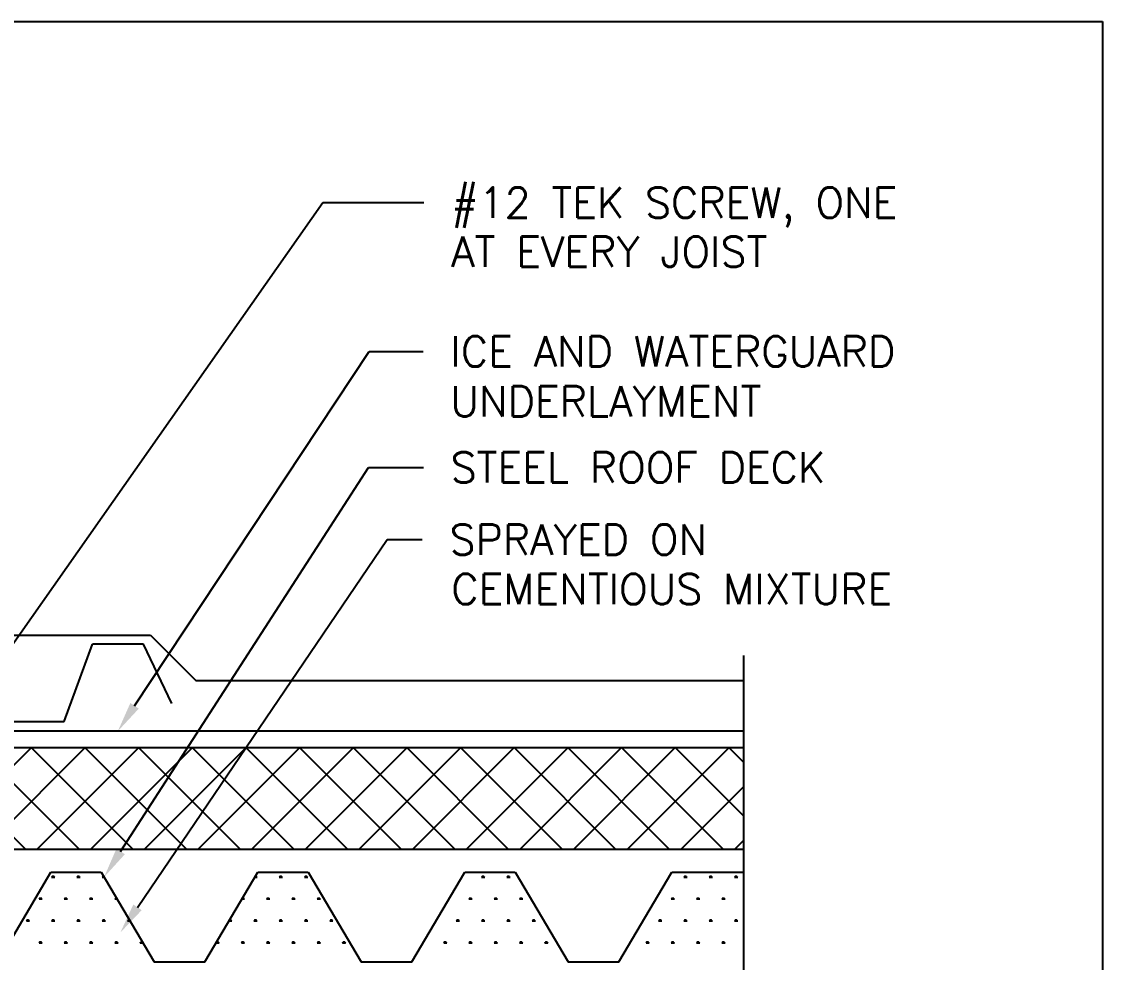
# Model space of a CAD drawing. Extents: x 0 to 23.8, y 0 to 31.4.
# Drawn here: x 13.14 to 23.82, y 22.11 to 31.41 of the extents above; entities that cross this region are included whole.
import ezdxf

# ---------------------------------------------------------------- set-up
doc = ezdxf.new("R2010")
doc.units = 0
doc.header["$LTSCALE"] = 0.39999
doc.header["$MEASUREMENT"] = 0
doc.layers.get('0').update_dxf_attribs({"linetype": 'CONTINUOUS'})
for name, color, linetype in [('CMP-FLSH', 7, 'CONTINUOUS'), ('DIM-TXT', 7, 'CONTINUOUS'), ('STRCTR', 7, 'CONTINUOUS')]:
    doc.layers.add(name, color=color, linetype=linetype)
doc.styles.add('ROMANS', font='romans', dxfattribs={"height": 0.3})

# ---------------------------------------------------------------- blocks, each defined once
blk = doc.blocks.new('*X1')
at = {"color": 0, "linetype": 'CONTINUOUS'}
for p, q in [((11.516, 23.383), (11.516, 23.398)), ((11.766, 23.383), (11.766, 23.398)), ((13.766, 23.383), (13.766, 23.398)), ((14.016, 23.383), (14.016, 23.398)), ((15.766, 23.383), (15.766, 23.398)), ((16.016, 23.383), (16.016, 23.398)), ((17.766, 23.383), (17.766, 23.398)), ((18.016, 23.383), (18.016, 23.398)), ((18.266, 23.383), (18.266, 23.398)), ((11.5, 23.383), (11.531, 23.383)), ((11.508, 23.383), (11.503, 23.391)), ((11.512, 23.383), (11.512, 23.395)), ((11.52, 23.383), (11.52, 23.395)), ((11.523, 23.383), (11.528, 23.391)), ((11.75, 23.383), (11.781, 23.383)), ((11.758, 23.383), (11.753, 23.391)), ((11.762, 23.383), (11.762, 23.395)), ((11.77, 23.383), (11.77, 23.395)), ((11.773, 23.383), (11.778, 23.391)), ((12, 23.383), (12.019, 23.383)), ((12.008, 23.383), (12.003, 23.391)), ((12.012, 23.383), (12.012, 23.395)), ((12.016, 23.383), (12.016, 23.389)), ((13.509, 23.383), (13.531, 23.383)), ((13.512, 23.383), (13.512, 23.388)), ((13.516, 23.383), (13.516, 23.394)), ((13.52, 23.383), (13.52, 23.395)), ((13.523, 23.383), (13.528, 23.391)), ((13.75, 23.383), (13.781, 23.383)), ((13.758, 23.383), (13.753, 23.391)), ((13.762, 23.383), (13.762, 23.395)), ((13.77, 23.383), (13.77, 23.395)), ((13.773, 23.383), (13.778, 23.391)), ((14, 23.383), (14.031, 23.383)), ((14.008, 23.383), (14.003, 23.391)), ((14.012, 23.383), (14.012, 23.395)), ((14.02, 23.383), (14.02, 23.395)), ((14.023, 23.383), (14.028, 23.391)), ((15.75, 23.383), (15.781, 23.383)), ((15.758, 23.383), (15.753, 23.391)), ((15.762, 23.383), (15.762, 23.395)), ((15.77, 23.383), (15.77, 23.395)), ((15.773, 23.383), (15.778, 23.391)), ((16, 23.383), (16.031, 23.383)), ((16.008, 23.383), (16.003, 23.391)), ((16.012, 23.383), (16.012, 23.395)), ((16.02, 23.383), (16.02, 23.395)), ((16.023, 23.383), (16.028, 23.391)), ((17.75, 23.383), (17.781, 23.383)), ((17.758, 23.383), (17.753, 23.391)), ((17.762, 23.383), (17.762, 23.395)), ((17.77, 23.383), (17.77, 23.395)), ((17.773, 23.383), (17.778, 23.391)), ((18, 23.383), (18.031, 23.383)), ((18.008, 23.383), (18.003, 23.391)), ((18.012, 23.383), (18.012, 23.395)), ((18.02, 23.383), (18.02, 23.395)), ((18.023, 23.383), (18.028, 23.391)), ((18.25, 23.383), (18.281, 23.383)), ((18.258, 23.383), (18.253, 23.391)), ((18.262, 23.383), (18.262, 23.395)), ((18.27, 23.383), (18.27, 23.395)), ((18.273, 23.383), (18.278, 23.391)), ((11.391, 23.166), (11.391, 23.182)), ((11.641, 23.166), (11.641, 23.182)), ((11.891, 23.166), (11.891, 23.182)), ((13.391, 23.166), (13.391, 23.182)), ((13.641, 23.166), (13.641, 23.182)), ((13.891, 23.166), (13.891, 23.182)), ((14.141, 23.166), (14.141, 23.182)), ((15.641, 23.166), (15.641, 23.182)), ((15.891, 23.166), (15.891, 23.182)), ((16.141, 23.166), (16.141, 23.182)), ((17.641, 23.166), (17.641, 23.182)), ((17.891, 23.166), (17.891, 23.182)), ((18.141, 23.166), (18.141, 23.182)), ((11.375, 23.166), (11.406, 23.166)), ((11.383, 23.166), (11.378, 23.175)), ((11.387, 23.166), (11.387, 23.179)), ((11.395, 23.166), (11.395, 23.179)), ((11.398, 23.166), (11.403, 23.175)), ((11.625, 23.166), (11.656, 23.166)), ((11.633, 23.166), (11.628, 23.175)), ((11.637, 23.166), (11.637, 23.179)), ((11.645, 23.166), (11.645, 23.179)), ((11.648, 23.166), (11.653, 23.175)), ((11.875, 23.166), (11.906, 23.166)), ((11.883, 23.166), (11.878, 23.175)), ((11.887, 23.166), (11.887, 23.179)), ((11.895, 23.166), (11.895, 23.179)), ((11.898, 23.166), (11.903, 23.175)), ((12.125, 23.166), (12.147, 23.166)), ((12.133, 23.166), (12.128, 23.175)), ((12.137, 23.166), (12.137, 23.179)), ((12.141, 23.166), (12.141, 23.177)), ((12.145, 23.166), (12.145, 23.171)), ((13.381, 23.166), (13.406, 23.166)), ((13.383, 23.166), (13.382, 23.168)), ((13.387, 23.166), (13.387, 23.176)), ((13.395, 23.166), (13.395, 23.179)), ((13.398, 23.166), (13.403, 23.175)), ((13.625, 23.166), (13.656, 23.166)), ((13.633, 23.166), (13.628, 23.175)), ((13.637, 23.166), (13.637, 23.179)), ((13.645, 23.166), (13.645, 23.179)), ((13.648, 23.166), (13.653, 23.175)), ((13.875, 23.166), (13.906, 23.166)), ((13.883, 23.166), (13.878, 23.175)), ((13.887, 23.166), (13.887, 23.179)), ((13.895, 23.166), (13.895, 23.179)), ((13.898, 23.166), (13.903, 23.175)), ((14.125, 23.166), (14.156, 23.166)), ((14.133, 23.166), (14.128, 23.175)), ((14.137, 23.166), (14.137, 23.179)), ((14.145, 23.166), (14.145, 23.179)), ((14.148, 23.166), (14.153, 23.175)), ((15.625, 23.166), (15.656, 23.166)), ((15.633, 23.166), (15.628, 23.175)), ((15.637, 23.166), (15.637, 23.179)), ((15.645, 23.166), (15.645, 23.179)), ((15.648, 23.166), (15.653, 23.175)), ((15.875, 23.166), (15.906, 23.166)), ((15.883, 23.166), (15.878, 23.175)), ((15.887, 23.166), (15.887, 23.179)), ((15.895, 23.166), (15.895, 23.179)), ((15.898, 23.166), (15.903, 23.175)), ((16.125, 23.166), (16.156, 23.166)), ((16.133, 23.166), (16.128, 23.175)), ((16.137, 23.166), (16.137, 23.179)), ((16.145, 23.166), (16.145, 23.179)), ((16.148, 23.166), (16.153, 23.175)), ((17.625, 23.166), (17.656, 23.166)), ((17.633, 23.166), (17.628, 23.175)), ((17.637, 23.166), (17.637, 23.179)), ((17.645, 23.166), (17.645, 23.179)), ((17.648, 23.166), (17.653, 23.175)), ((17.875, 23.166), (17.906, 23.166)), ((17.883, 23.166), (17.878, 23.175)), ((17.887, 23.166), (17.887, 23.179)), ((17.895, 23.166), (17.895, 23.179)), ((17.898, 23.166), (17.903, 23.175)), ((18.125, 23.166), (18.156, 23.166)), ((18.133, 23.166), (18.128, 23.175)), ((18.137, 23.166), (18.137, 23.179)), ((18.145, 23.166), (18.145, 23.179)), ((18.148, 23.166), (18.153, 23.175)), ((11.25, 22.95), (11.281, 22.95)), ((11.258, 22.95), (11.253, 22.958)), ((11.262, 22.95), (11.262, 22.962)), ((11.266, 22.95), (11.266, 22.965)), ((11.27, 22.95), (11.27, 22.962)), ((11.273, 22.95), (11.278, 22.958)), ((11.5, 22.95), (11.531, 22.95)), ((11.508, 22.95), (11.503, 22.958)), ((11.512, 22.95), (11.512, 22.962)), ((11.516, 22.95), (11.516, 22.965)), ((11.52, 22.95), (11.52, 22.962)), ((11.523, 22.95), (11.528, 22.958)), ((11.75, 22.95), (11.781, 22.95)), ((11.758, 22.95), (11.753, 22.958)), ((11.762, 22.95), (11.762, 22.962)), ((11.766, 22.95), (11.766, 22.965)), ((11.77, 22.95), (11.77, 22.962)), ((11.773, 22.95), (11.778, 22.958)), ((12, 22.95), (12.031, 22.95)), ((12.008, 22.95), (12.003, 22.958)), ((12.012, 22.95), (12.012, 22.962)), ((12.016, 22.95), (12.016, 22.965)), ((12.02, 22.95), (12.02, 22.962)), ((12.023, 22.95), (12.028, 22.958)), ((12.25, 22.95), (12.275, 22.95)), ((12.258, 22.95), (12.253, 22.958)), ((12.262, 22.95), (12.262, 22.962)), ((12.266, 22.95), (12.266, 22.965)), ((12.27, 22.95), (12.27, 22.959)), ((12.273, 22.95), (12.274, 22.951)), ((13.253, 22.95), (13.281, 22.95)), ((13.258, 22.95), (13.255, 22.954)), ((13.262, 22.95), (13.262, 22.962)), ((13.266, 22.95), (13.266, 22.965)), ((13.27, 22.95), (13.27, 22.962)), ((13.273, 22.95), (13.278, 22.958)), ((13.5, 22.95), (13.531, 22.95)), ((13.508, 22.95), (13.503, 22.958)), ((13.512, 22.95), (13.512, 22.962)), ((13.516, 22.95), (13.516, 22.965)), ((13.52, 22.95), (13.52, 22.962)), ((13.523, 22.95), (13.528, 22.958)), ((13.75, 22.95), (13.781, 22.95)), ((13.758, 22.95), (13.753, 22.958)), ((13.762, 22.95), (13.762, 22.962)), ((13.766, 22.95), (13.766, 22.965)), ((13.77, 22.95), (13.77, 22.962)), ((13.773, 22.95), (13.778, 22.958)), ((14, 22.95), (14.031, 22.95)), ((14.008, 22.95), (14.003, 22.958)), ((14.012, 22.95), (14.012, 22.962)), ((14.016, 22.95), (14.016, 22.965)), ((14.02, 22.95), (14.02, 22.962)), ((14.023, 22.95), (14.028, 22.958)), ((14.25, 22.95), (14.281, 22.95)), ((14.258, 22.95), (14.253, 22.958)), ((14.262, 22.95), (14.262, 22.962)), ((14.266, 22.95), (14.266, 22.965)), ((14.27, 22.95), (14.27, 22.962)), ((14.273, 22.95), (14.278, 22.958)), ((15.5, 22.95), (15.531, 22.95)), ((15.508, 22.95), (15.503, 22.958)), ((15.512, 22.95), (15.512, 22.962)), ((15.516, 22.95), (15.516, 22.965)), ((15.52, 22.95), (15.52, 22.962)), ((15.523, 22.95), (15.528, 22.958)), ((15.75, 22.95), (15.781, 22.95)), ((15.758, 22.95), (15.753, 22.958)), ((15.762, 22.95), (15.762, 22.962)), ((15.766, 22.95), (15.766, 22.965)), ((15.77, 22.95), (15.77, 22.962)), ((15.773, 22.95), (15.778, 22.958)), ((16, 22.95), (16.031, 22.95)), ((16.008, 22.95), (16.003, 22.958)), ((16.012, 22.95), (16.012, 22.962)), ((16.016, 22.95), (16.016, 22.965)), ((16.02, 22.95), (16.02, 22.962)), ((16.023, 22.95), (16.028, 22.958)), ((16.25, 22.95), (16.281, 22.95)), ((16.258, 22.95), (16.253, 22.958)), ((16.262, 22.95), (16.262, 22.962)), ((16.266, 22.95), (16.266, 22.965)), ((16.27, 22.95), (16.27, 22.962)), ((16.273, 22.95), (16.278, 22.958)), ((17.5, 22.95), (17.531, 22.95)), ((17.508, 22.95), (17.503, 22.958)), ((17.512, 22.95), (17.512, 22.962)), ((17.516, 22.95), (17.516, 22.965)), ((17.52, 22.95), (17.52, 22.962)), ((17.523, 22.95), (17.528, 22.958)), ((17.75, 22.95), (17.781, 22.95)), ((17.758, 22.95), (17.753, 22.958)), ((17.762, 22.95), (17.762, 22.962)), ((17.766, 22.95), (17.766, 22.965)), ((17.77, 22.95), (17.77, 22.962)), ((17.773, 22.95), (17.778, 22.958)), ((18, 22.95), (18.031, 22.95)), ((18.008, 22.95), (18.003, 22.958)), ((18.012, 22.95), (18.012, 22.962)), ((18.016, 22.95), (18.016, 22.965)), ((18.02, 22.95), (18.02, 22.962)), ((18.023, 22.95), (18.028, 22.958)), ((18.25, 22.95), (18.281, 22.95)), ((18.258, 22.95), (18.253, 22.958)), ((18.262, 22.95), (18.262, 22.962)), ((18.266, 22.95), (18.266, 22.965)), ((18.27, 22.95), (18.27, 22.962)), ((18.273, 22.95), (18.278, 22.958)), ((11.375, 22.733), (11.406, 22.733)), ((11.383, 22.733), (11.378, 22.742)), ((11.387, 22.733), (11.387, 22.746)), ((11.391, 22.733), (11.391, 22.749)), ((11.395, 22.733), (11.395, 22.746)), ((11.398, 22.733), (11.403, 22.742)), ((11.625, 22.733), (11.656, 22.733)), ((11.633, 22.733), (11.628, 22.742)), ((11.637, 22.733), (11.637, 22.746)), ((11.641, 22.733), (11.641, 22.749)), ((11.645, 22.733), (11.645, 22.746)), ((11.648, 22.733), (11.653, 22.742)), ((11.875, 22.733), (11.906, 22.733)), ((11.883, 22.733), (11.878, 22.742)), ((11.887, 22.733), (11.887, 22.746)), ((11.891, 22.733), (11.891, 22.749)), ((11.895, 22.733), (11.895, 22.746)), ((11.898, 22.733), (11.903, 22.742)), ((12.125, 22.733), (12.156, 22.733)), ((12.133, 22.733), (12.128, 22.742)), ((12.137, 22.733), (12.137, 22.746)), ((12.141, 22.733), (12.141, 22.749)), ((12.145, 22.733), (12.145, 22.746)), ((12.148, 22.733), (12.153, 22.742)), ((12.375, 22.733), (12.403, 22.733)), ((12.383, 22.733), (12.378, 22.742)), ((12.387, 22.733), (12.387, 22.746)), ((12.391, 22.733), (12.391, 22.749)), ((12.395, 22.733), (12.395, 22.746)), ((12.398, 22.733), (12.401, 22.737)), ((13.125, 22.733), (13.156, 22.733)), ((13.133, 22.733), (13.129, 22.74)), ((13.137, 22.733), (13.137, 22.746)), ((13.141, 22.733), (13.141, 22.749)), ((13.145, 22.733), (13.145, 22.746)), ((13.148, 22.733), (13.153, 22.742)), ((13.375, 22.733), (13.406, 22.733)), ((13.383, 22.733), (13.378, 22.742)), ((13.387, 22.733), (13.387, 22.746)), ((13.391, 22.733), (13.391, 22.749)), ((13.395, 22.733), (13.395, 22.746)), ((13.398, 22.733), (13.403, 22.742)), ((13.625, 22.733), (13.656, 22.733)), ((13.633, 22.733), (13.628, 22.742)), ((13.637, 22.733), (13.637, 22.746)), ((13.641, 22.733), (13.641, 22.749)), ((13.645, 22.733), (13.645, 22.746)), ((13.648, 22.733), (13.653, 22.742)), ((13.875, 22.733), (13.906, 22.733)), ((13.883, 22.733), (13.878, 22.742)), ((13.887, 22.733), (13.887, 22.746)), ((13.891, 22.733), (13.891, 22.749)), ((13.895, 22.733), (13.895, 22.746)), ((13.898, 22.733), (13.903, 22.742)), ((14.125, 22.733), (14.156, 22.733)), ((14.133, 22.733), (14.128, 22.742)), ((14.137, 22.733), (14.137, 22.746)), ((14.141, 22.733), (14.141, 22.749)), ((14.145, 22.733), (14.145, 22.746)), ((14.148, 22.733), (14.153, 22.742)), ((14.375, 22.733), (14.406, 22.733)), ((14.383, 22.733), (14.378, 22.742)), ((14.387, 22.733), (14.387, 22.746)), ((14.391, 22.733), (14.391, 22.749)), ((14.395, 22.733), (14.395, 22.746)), ((14.398, 22.733), (14.403, 22.742)), ((15.375, 22.733), (15.406, 22.733)), ((15.383, 22.733), (15.378, 22.742)), ((15.387, 22.733), (15.387, 22.746)), ((15.391, 22.733), (15.391, 22.749)), ((15.395, 22.733), (15.395, 22.746)), ((15.398, 22.733), (15.403, 22.742)), ((15.625, 22.733), (15.656, 22.733)), ((15.633, 22.733), (15.628, 22.742)), ((15.637, 22.733), (15.637, 22.746)), ((15.641, 22.733), (15.641, 22.749)), ((15.645, 22.733), (15.645, 22.746)), ((15.648, 22.733), (15.653, 22.742)), ((15.875, 22.733), (15.906, 22.733)), ((15.883, 22.733), (15.878, 22.742)), ((15.887, 22.733), (15.887, 22.746)), ((15.891, 22.733), (15.891, 22.749)), ((15.895, 22.733), (15.895, 22.746)), ((15.898, 22.733), (15.903, 22.742)), ((16.125, 22.733), (16.156, 22.733)), ((16.133, 22.733), (16.128, 22.742)), ((16.137, 22.733), (16.137, 22.746)), ((16.141, 22.733), (16.141, 22.749)), ((16.145, 22.733), (16.145, 22.746)), ((16.148, 22.733), (16.153, 22.742)), ((16.375, 22.733), (16.406, 22.733)), ((16.383, 22.733), (16.378, 22.742)), ((16.387, 22.733), (16.387, 22.746)), ((16.391, 22.733), (16.391, 22.749)), ((16.395, 22.733), (16.395, 22.746)), ((16.398, 22.733), (16.403, 22.742)), ((17.375, 22.733), (17.406, 22.733)), ((17.383, 22.733), (17.378, 22.742)), ((17.387, 22.733), (17.387, 22.746)), ((17.391, 22.733), (17.391, 22.749)), ((17.395, 22.733), (17.395, 22.746)), ((17.398, 22.733), (17.403, 22.742)), ((17.625, 22.733), (17.656, 22.733)), ((17.633, 22.733), (17.628, 22.742)), ((17.637, 22.733), (17.637, 22.746)), ((17.641, 22.733), (17.641, 22.749)), ((17.645, 22.733), (17.645, 22.746)), ((17.648, 22.733), (17.653, 22.742)), ((17.875, 22.733), (17.906, 22.733)), ((17.883, 22.733), (17.878, 22.742)), ((17.887, 22.733), (17.887, 22.746)), ((17.891, 22.733), (17.891, 22.749)), ((17.895, 22.733), (17.895, 22.746)), ((17.898, 22.733), (17.903, 22.742)), ((18.125, 22.733), (18.156, 22.733)), ((18.133, 22.733), (18.128, 22.742)), ((18.137, 22.733), (18.137, 22.746)), ((18.141, 22.733), (18.141, 22.749)), ((18.145, 22.733), (18.145, 22.746)), ((18.148, 22.733), (18.153, 22.742))]:
    blk.add_line(p, q, dxfattribs=at)
blk = doc.blocks.new('*X2')
at = {"color": 0, "linetype": 'CONTINUOUS'}
for p, q in [((12.404, 23.658), (11.404, 24.658)), ((11.46, 23.658), (12.46, 24.658)), ((12.935, 23.658), (11.935, 24.658)), ((11.991, 23.658), (12.991, 24.658)), ((13.465, 23.658), (12.465, 24.658)), ((12.521, 23.658), (13.521, 24.658)), ((13.995, 23.658), (12.995, 24.658)), ((13.051, 23.658), (14.051, 24.658)), ((14.526, 23.658), (13.526, 24.658)), ((13.582, 23.658), (14.582, 24.658)), ((15.056, 23.658), (14.056, 24.658)), ((14.112, 23.658), (15.112, 24.658)), ((15.586, 23.658), (14.586, 24.658)), ((14.642, 23.658), (15.642, 24.658)), ((16.117, 23.658), (15.117, 24.658)), ((15.173, 23.658), (16.173, 24.658)), ((16.647, 23.658), (15.647, 24.658)), ((15.703, 23.658), (16.703, 24.658)), ((17.177, 23.658), (16.177, 24.658)), ((16.233, 23.658), (17.233, 24.658)), ((17.708, 23.658), (16.708, 24.658)), ((16.764, 23.658), (17.764, 24.658)), ((18.238, 23.658), (17.238, 24.658)), ((17.294, 23.658), (18.294, 24.658)), ((18.768, 23.658), (17.768, 24.658)), ((17.824, 23.658), (18.824, 24.658)), ((19.299, 23.658), (18.299, 24.658)), ((18.355, 23.658), (19.355, 24.658)), ((19.5, 23.987), (18.829, 24.658)), ((19.5, 24.517), (19.359, 24.658)), ((18.885, 23.658), (19.5, 24.273)), ((19.415, 23.658), (19.5, 23.743))]:
    blk.add_line(p, q, dxfattribs=at)

msp = doc.modelspace()

# ---------------------------------------------------------------- linework, layer by layer
at = {"color": 5, "linetype": 'CONTINUOUS'}
for p, q in [((0, 31.41), (23.82, 31.41)), ((23.82, 31.41), (23.82, 0))]:
    msp.add_line(p, q, dxfattribs=at)
at = {"layer": 'CMP-FLSH', "color": 1, "linetype": 'CONTINUOUS'}
for p, q in [((12.274, 25.346), (14.412, 25.346)), ((14.412, 25.346), (14.862, 24.896)), ((13.559, 24.494), (13.838, 25.258)), ((14.341, 25.258), (13.838, 25.258)), ((14.621, 24.671), (14.341, 25.258)), ((20.271, 24.896), (14.862, 24.896)), ((12.136, 24.494), (13.559, 24.494))]:
    msp.add_line(p, q, dxfattribs=at)
at = {"layer": 'CMP-FLSH', "color": 6, "linetype": 'CONTINUOUS'}
msp.add_line((20.271, 24.397), (5.271, 24.397), dxfattribs=at)
at = {"layer": 'DIM-TXT', "color": 3, "linetype": 'CONTINUOUS'}
for p, q in [((12.822, 24.936), (16.115, 29.621)), ((16.115, 29.621), (17.114, 29.621)), ((14.254, 24.648), (16.573, 28.15)), ((16.573, 28.15), (17.106, 28.15)), ((14.116, 23.208), (16.566, 27.004)), ((16.566, 27.004), (17.108, 27.004)), ((14.282, 22.656), (16.751, 26.291)), ((16.751, 26.291), (17.097, 26.291))]:
    msp.add_line(p, q, dxfattribs=at)
for points in [[(14.295, 24.62), (14.212, 24.675), (14.088, 24.397)], [(14.158, 23.181), (14.074, 23.235), (13.953, 22.956)], [(14.324, 22.628), (14.241, 22.684), (14.114, 22.408)]]:
    msp.add_solid(points, dxfattribs=at)
at = {"layer": 'STRCTR', "color": 2, "linetype": 'CONTINUOUS'}
msp.add_line((20.271, 25.146), (20.271, 20.724), dxfattribs=at)
at = {"layer": 'STRCTR', "color": 4, "linetype": 'CONTINUOUS'}
for p, q in [((20.271, 24.231), (5.271, 24.231)), ((5.271, 23.231), (20.271, 23.231)), ((12.902, 22.119), (13.425, 23.004)), ((13.425, 23.004), (13.925, 23.004)), ((13.925, 23.004), (14.448, 22.119)), ((14.948, 22.119), (15.471, 23.004)), ((15.471, 23.004), (15.971, 23.004)), ((15.971, 23.004), (16.494, 22.119)), ((16.994, 22.119), (17.517, 23.004)), ((17.517, 23.004), (18.017, 23.004)), ((18.017, 23.004), (18.541, 22.119)), ((19.041, 22.119), (19.564, 23.004)), ((19.564, 23.004), (20.271, 23.004)), ((14.448, 22.119), (14.948, 22.119)), ((16.494, 22.119), (16.994, 22.119)), ((18.541, 22.119), (19.041, 22.119))]:
    msp.add_line(p, q, dxfattribs=at)

# ---------------------------------------------------------------- block references
for name, p in [('*X2', (0.771, -0.427)), ('*X1', (1.934, -0.427))]:
    msp.add_blockref(name, p, dxfattribs=at)

# ---------------------------------------------------------------- texts
at = {"layer": 'DIM-TXT', "color": 3, "linetype": 'CONTINUOUS', "style": 'ROMANS'}
for s, p in [('#12 TEK SCREW, ONE', (17.384, 29.471)), ('AT EVERY JOIST', (17.384, 28.985)), ('ICE AND WATERGUARD', (17.376, 28)), ('UNDERLAYMENT', (17.376, 27.507)), ('STEEL ROOF DECK', (17.378, 26.854)), ('SPRAYED ON', (17.367, 26.141)), ('CEMENTIOUS MIXTURE', (17.384, 25.651))]:
    msp.add_text(s, height=0.3, dxfattribs=at).set_placement(p)

doc.saveas('drawing.dxf')
